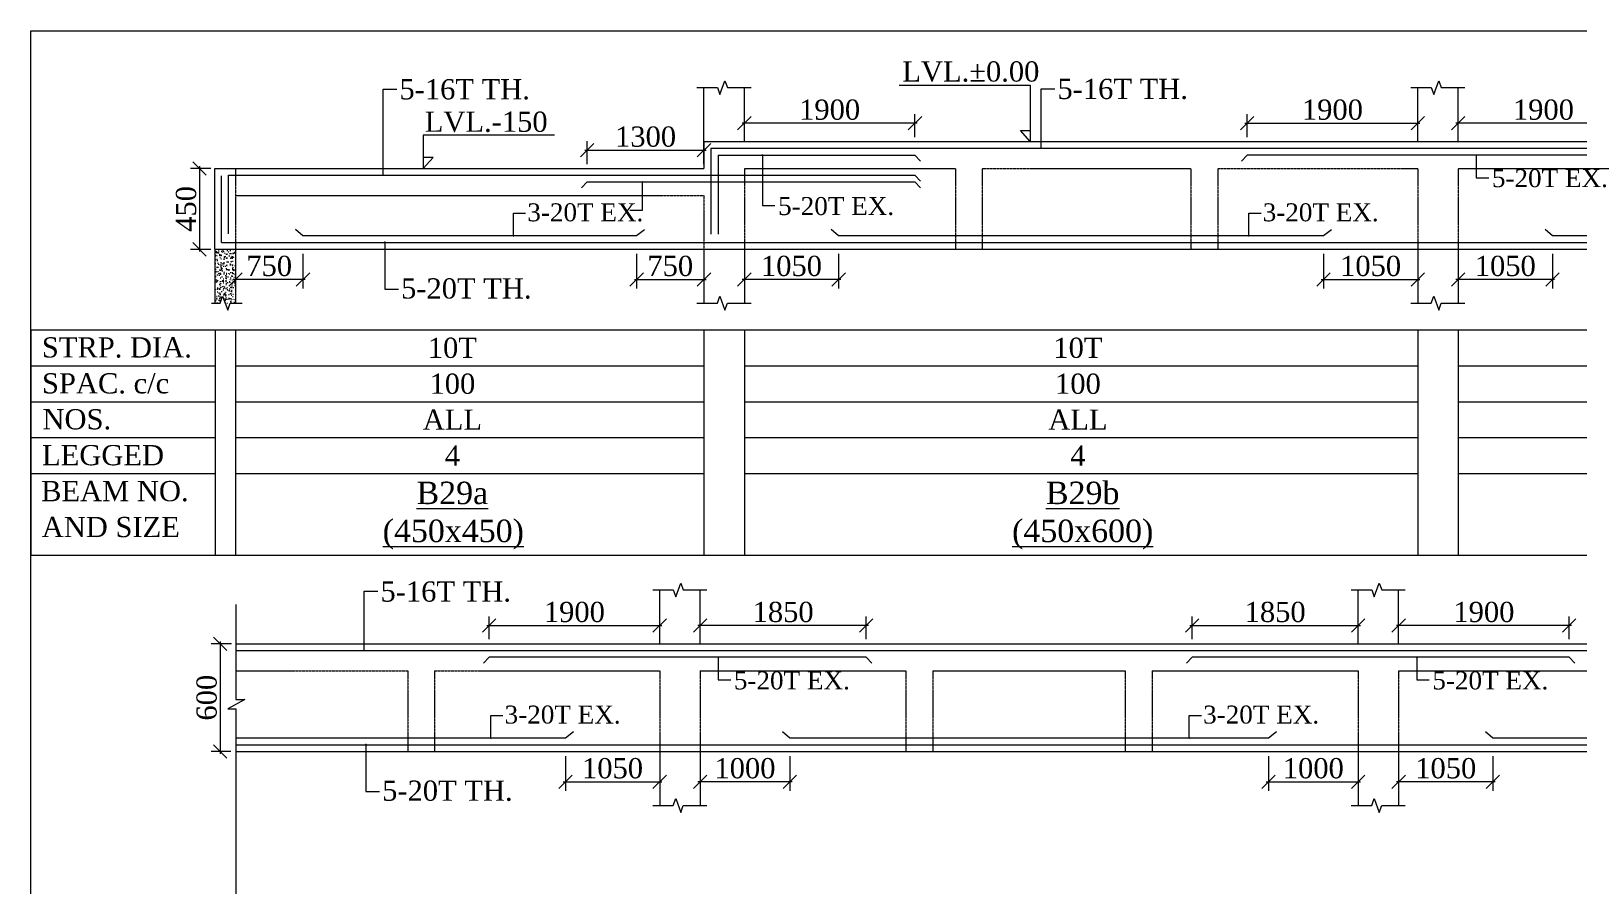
# Model space of a CAD drawing. Header units: millimetres. Extents: x 9781889 to 10654170, y -7832723 to -7608561.
# Drawn here: x 10029451 to 10046683, y -7769728 to -7760218 of the extents above; entities that cross this region are included whole.
import ezdxf
from ezdxf.enums import TextEntityAlignment as Align

# ---------------------------------------------------------------- set-up
doc = ezdxf.new("R2010")
doc.units = ezdxf.units.MM
doc.header["$LTSCALE"] = 10
doc.header["$PDMODE"] = 3
doc.linetypes.add('HIDDEN', pattern=[0.375, 0.25, -0.125])
for name, color, linetype, lineweight in [('LVL', 3, 'Continuous', 0), ('S-CUT OUT LINE', 9, 'Continuous', 0), ('S-DIM L.S.', 7, 'Continuous', 0), ('S-HATCH', 8, 'Continuous', 0), ('S-L.S.SECTION', 5, 'Continuous', 0), ('S-L.S.SLAB LINE', 252, 'HIDDEN', 0), ('S-L.S.STEEL', 1, 'Continuous', 9), ('S-SECTION MARK', 7, 'Continuous', 0), ('S-SHEET', 251, 'Continuous', 0), ('S-TEXT', 7, 'Continuous', 0), ('S-TEXT L.S. BEAM NO.', 30, 'Continuous', 0), ('S-TEXT. L.S.', 7, 'Continuous', 0)]:
    doc.layers.add(name, color=color, linetype=linetype, lineweight=lineweight)
doc.styles.add('135', font='arial.ttf', dxfattribs={"width": 0.8, "height": 135})
doc.styles.get("Standard").update_dxf_attribs({"font": 'arial.ttf'})
doc.styles.add('TEXT', font='times.ttf')
doc.dimstyles.new('75', dxfattribs={"dimtxt": 135, "dimasz": 90, "dimexe": 0.1, "dimexo": 0.03, "dimgap": 0.09, "dimtad": 1, "dimdec": 0, "dimzin": 0, "dimdsep": 46, "dimtxsty": '135', "dimblk": 'ARCHTICK', "dimcen": 0.09, "dimclrd": 256, "dimclre": 256, "dimclrt": 256, "dimadec": 0, "dimazin": 0, "dimtfac": 1, "dimtdec": 0, "dimtofl": 0, "dimtmove": 1, "dimatfit": 3, "dimldrblk": 'DOTSMALL', "dimfxl": 1, "dimtolj": 1, "dimtzin": 0, "dimlwd": -1, "dimlwe": -1, "dimarcsym": 0})
doc.dimstyles.new('SETU_1', dxfattribs={"dimtxt": 200, "dimasz": 150, "dimexe": 100, "dimexo": 50, "dimgap": 35, "dimtad": 1, "dimdec": 0, "dimzin": 0, "dimdsep": 46, "dimtxsty": 'Standard', "dimblk": 'OBLIQUE', "dimcen": 150, "dimdle": 25, "dimclrd": 256, "dimclre": 7, "dimclrt": 256, "dimadec": 0, "dimazin": 0, "dimtfac": 1, "dimtdec": 0, "dimtofl": 0, "dimtmove": 1, "dimatfit": 3, "dimfxl": 1, "dimtolj": 1, "dimtzin": 0, "dimlwd": -1, "dimlwe": 5, "dimarcsym": 1})

# ---------------------------------------------------------------- blocks, each defined once
blk = doc.blocks.new('_Oblique')
at = {"color": 0, "linetype": 'ByBlock', "lineweight": -2}
blk.add_line((-0.5, -0.5), (0.5, 0.5), dxfattribs=at)
blk = doc.blocks.new('*D267')
at = {"layer": 'Defpoints', "color": 0, "transparency": 16777216}
for p in [(10031734, -7767042), (10031558, -7768242), (10031729, -7768242, 0)]:
    blk.add_point(p, dxfattribs=at)
at = {"layer": 'S-DIM L.S.', "color": 7, "lineweight": 5, "transparency": 16777216}
for p, q in [((10031684, -7767042), (10031458, -7767042)), ((10031679, -7768242), (10031458, -7768242))]:
    blk.add_line(p, q, dxfattribs=at)
at = {"layer": 'S-DIM L.S.', "transparency": 16777216}
blk.add_line((10031558, -7767017), (10031558, -7768267), dxfattribs=at)
at = {"layer": 'S-DIM L.S.', "transparency": 16777216, "xscale": 150, "yscale": 150, "zscale": 150}
for p, rotation in [((10031558, -7767042), 90), ((10031558, -7768242), 270)]:
    blk.add_blockref('_Oblique', p, dxfattribs=dict(at, rotation=rotation))
at = {"layer": 'S-DIM L.S.', "transparency": 16777216, "insert": (10031409, -7767642), "char_height": 225, "attachment_point": 5, "rotation": 90, "style": 'TEXT'}
blk.add_mtext('\\A1;600', dxfattribs=at)
blk = doc.blocks.new('*D268')
at = {"layer": 'Defpoints', "color": 0, "transparency": 16777216}
for p in [(10036454, -7766838), (10034554, -7767042, 0), (10036454, -7767042, 0)]:
    blk.add_point(p, dxfattribs=at)
at = {"layer": 'S-DIM L.S.', "color": 7, "lineweight": 5, "transparency": 16777216}
for p, q in [((10034554, -7766992), (10034554, -7766738)), ((10036454, -7766992), (10036454, -7766738))]:
    blk.add_line(p, q, dxfattribs=at)
at = {"layer": 'S-DIM L.S.', "transparency": 16777216}
blk.add_line((10034529, -7766838), (10036479, -7766838), dxfattribs=at)
at = {"layer": 'S-DIM L.S.', "transparency": 16777216, "xscale": 150, "yscale": 150, "zscale": 150, "rotation": 180}
blk.add_blockref('_Oblique', (10034554, -7766838), dxfattribs=at)
at = {"layer": 'S-DIM L.S.', "transparency": 16777216, "xscale": 150, "yscale": 150, "zscale": 150}
blk.add_blockref('_Oblique', (10036454, -7766838), dxfattribs=at)
at = {"layer": 'S-DIM L.S.', "transparency": 16777216, "insert": (10035504, -7766689), "char_height": 225, "attachment_point": 5, "style": 'TEXT'}
blk.add_mtext('\\A1;1900', dxfattribs=at)
blk = doc.blocks.new('*D269')
at = {"layer": 'Defpoints', "color": 0, "transparency": 16777216}
for p in [(10036904, -7766838), (10036904, -7767042, 0), (10038754, -7767042, 0)]:
    blk.add_point(p, dxfattribs=at)
at = {"layer": 'S-DIM L.S.', "color": 7, "lineweight": 5, "transparency": 16777216}
for p, q in [((10036904, -7766992), (10036904, -7766738)), ((10038754, -7766992), (10038754, -7766738))]:
    blk.add_line(p, q, dxfattribs=at)
at = {"layer": 'S-DIM L.S.', "transparency": 16777216}
blk.add_line((10038779, -7766838), (10036879, -7766838), dxfattribs=at)
at = {"layer": 'S-DIM L.S.', "transparency": 16777216, "xscale": 150, "yscale": 150, "zscale": 150, "rotation": 180}
blk.add_blockref('_Oblique', (10036904, -7766838), dxfattribs=at)
at = {"layer": 'S-DIM L.S.', "transparency": 16777216, "xscale": 150, "yscale": 150, "zscale": 150}
blk.add_blockref('_Oblique', (10038754, -7766838), dxfattribs=at)
at = {"layer": 'S-DIM L.S.', "transparency": 16777216, "insert": (10037829, -7766689), "char_height": 225, "attachment_point": 5, "style": 'TEXT'}
blk.add_mtext('\\A1;1850', dxfattribs=at)
blk = doc.blocks.new('*D270')
at = {"layer": 'Defpoints', "color": 0, "transparency": 16777216}
for p in [(10044234, -7766838), (10042384, -7767042, 0), (10044234, -7767042, 0)]:
    blk.add_point(p, dxfattribs=at)
at = {"layer": 'S-DIM L.S.', "color": 7, "lineweight": 5, "transparency": 16777216}
for p, q in [((10042384, -7766992), (10042384, -7766738)), ((10044234, -7766992), (10044234, -7766738))]:
    blk.add_line(p, q, dxfattribs=at)
at = {"layer": 'S-DIM L.S.', "transparency": 16777216}
blk.add_line((10042359, -7766838), (10044259, -7766838), dxfattribs=at)
at = {"layer": 'S-DIM L.S.', "transparency": 16777216, "xscale": 150, "yscale": 150, "zscale": 150, "rotation": 180}
blk.add_blockref('_Oblique', (10042384, -7766838), dxfattribs=at)
at = {"layer": 'S-DIM L.S.', "transparency": 16777216, "xscale": 150, "yscale": 150, "zscale": 150}
blk.add_blockref('_Oblique', (10044234, -7766838), dxfattribs=at)
at = {"layer": 'S-DIM L.S.', "transparency": 16777216, "insert": (10043309, -7766689), "char_height": 225, "attachment_point": 5, "style": 'TEXT'}
blk.add_mtext('\\A1;1850', dxfattribs=at)
blk = doc.blocks.new('*D271')
at = {"layer": 'Defpoints', "color": 0, "transparency": 16777216}
for p in [(10044684, -7766838), (10044684, -7767042, 0), (10046584, -7767042, 0)]:
    blk.add_point(p, dxfattribs=at)
at = {"layer": 'S-DIM L.S.', "color": 7, "lineweight": 5, "transparency": 16777216}
for p, q in [((10044684, -7766992), (10044684, -7766738)), ((10046584, -7766992), (10046584, -7766738))]:
    blk.add_line(p, q, dxfattribs=at)
at = {"layer": 'S-DIM L.S.', "transparency": 16777216}
blk.add_line((10046609, -7766838), (10044659, -7766838), dxfattribs=at)
at = {"layer": 'S-DIM L.S.', "transparency": 16777216, "xscale": 150, "yscale": 150, "zscale": 150, "rotation": 180}
blk.add_blockref('_Oblique', (10044684, -7766838), dxfattribs=at)
at = {"layer": 'S-DIM L.S.', "transparency": 16777216, "xscale": 150, "yscale": 150, "zscale": 150}
blk.add_blockref('_Oblique', (10046584, -7766838), dxfattribs=at)
at = {"layer": 'S-DIM L.S.', "transparency": 16777216, "insert": (10045634, -7766689), "char_height": 225, "attachment_point": 5, "style": 'TEXT'}
blk.add_mtext('\\A1;1900', dxfattribs=at)
blk = doc.blocks.new('*D281')
at = {"layer": 'Defpoints', "color": 0, "transparency": 16777216}
for p in [(10035404, -7768242, 0), (10036454, -7768242, 0), (10036454, -7768578)]:
    blk.add_point(p, dxfattribs=at)
at = {"layer": 'S-DIM L.S.', "color": 7, "lineweight": 5, "transparency": 16777216}
for p, q in [((10035404, -7768292), (10035404, -7768678)), ((10036454, -7768292), (10036454, -7768678))]:
    blk.add_line(p, q, dxfattribs=at)
at = {"layer": 'S-DIM L.S.', "transparency": 16777216}
blk.add_line((10035379, -7768578), (10036479, -7768578), dxfattribs=at)
at = {"layer": 'S-DIM L.S.', "transparency": 16777216, "xscale": 150, "yscale": 150, "zscale": 150, "rotation": 180}
blk.add_blockref('_Oblique', (10035404, -7768578), dxfattribs=at)
at = {"layer": 'S-DIM L.S.', "transparency": 16777216, "xscale": 150, "yscale": 150, "zscale": 150}
blk.add_blockref('_Oblique', (10036454, -7768578), dxfattribs=at)
at = {"layer": 'S-DIM L.S.', "transparency": 16777216, "insert": (10035929, -7768429), "char_height": 225, "attachment_point": 5, "style": 'TEXT'}
blk.add_mtext('\\A1;1050', dxfattribs=at)
blk = doc.blocks.new('_ArchTick')
at = {"color": 0, "linetype": 'ByBlock', "const_width": 0.15}
blk.add_lwpolyline([(-0.5, -0.5), (0.5, 0.5)], dxfattribs=at)
blk = doc.blocks.new('*D282')
at = {"layer": 'Defpoints', "color": 0, "transparency": 16777216}
for p in [(10043234, -7768242, 0), (10044234, -7768242, 0), (10044234, -7768578)]:
    blk.add_point(p, dxfattribs=at)
at = {"layer": 'S-DIM L.S.', "color": 7, "lineweight": 5, "transparency": 16777216}
for p, q in [((10043234, -7768292), (10043234, -7768678)), ((10044234, -7768292), (10044234, -7768678))]:
    blk.add_line(p, q, dxfattribs=at)
at = {"layer": 'S-DIM L.S.', "transparency": 16777216}
blk.add_line((10043209, -7768578), (10044259, -7768578), dxfattribs=at)
at = {"layer": 'S-DIM L.S.', "transparency": 16777216, "xscale": 150, "yscale": 150, "zscale": 150, "rotation": 180}
blk.add_blockref('_Oblique', (10043234, -7768578), dxfattribs=at)
at = {"layer": 'S-DIM L.S.', "transparency": 16777216, "xscale": 150, "yscale": 150, "zscale": 150}
blk.add_blockref('_Oblique', (10044234, -7768578), dxfattribs=at)
at = {"layer": 'S-DIM L.S.', "transparency": 16777216, "insert": (10043734, -7768429), "char_height": 225, "attachment_point": 5, "style": 'TEXT'}
blk.add_mtext('\\A1;1000', dxfattribs=at)
blk = doc.blocks.new('*D283')
at = {"layer": 'Defpoints', "color": 0, "transparency": 16777216}
for p in [(10036904, -7768242, 0), (10037904, -7768242, 0), (10036904, -7768578)]:
    blk.add_point(p, dxfattribs=at)
at = {"layer": 'S-DIM L.S.', "color": 7, "lineweight": 5, "transparency": 16777216}
for p, q in [((10036904, -7768292), (10036904, -7768678)), ((10037904, -7768292), (10037904, -7768678))]:
    blk.add_line(p, q, dxfattribs=at)
at = {"layer": 'S-DIM L.S.', "transparency": 16777216}
blk.add_line((10037929, -7768578), (10036879, -7768578), dxfattribs=at)
at = {"layer": 'S-DIM L.S.', "transparency": 16777216, "xscale": 150, "yscale": 150, "zscale": 150, "rotation": 180}
blk.add_blockref('_Oblique', (10036904, -7768578), dxfattribs=at)
at = {"layer": 'S-DIM L.S.', "transparency": 16777216, "xscale": 150, "yscale": 150, "zscale": 150}
blk.add_blockref('_Oblique', (10037904, -7768578), dxfattribs=at)
at = {"layer": 'S-DIM L.S.', "transparency": 16777216, "insert": (10037404, -7768429), "char_height": 225, "attachment_point": 5, "style": 'TEXT'}
blk.add_mtext('\\A1;1000', dxfattribs=at)
blk = doc.blocks.new('*D285')
at = {"layer": 'Defpoints', "color": 0, "transparency": 16777216}
for p in [(10044684, -7768242, 0), (10045734, -7768242, 0), (10044684, -7768578)]:
    blk.add_point(p, dxfattribs=at)
at = {"layer": 'S-DIM L.S.', "color": 7, "lineweight": 5, "transparency": 16777216}
for p, q in [((10044684, -7768292), (10044684, -7768678)), ((10045734, -7768292), (10045734, -7768678))]:
    blk.add_line(p, q, dxfattribs=at)
at = {"layer": 'S-DIM L.S.', "transparency": 16777216}
blk.add_line((10045759, -7768578), (10044659, -7768578), dxfattribs=at)
at = {"layer": 'S-DIM L.S.', "transparency": 16777216, "xscale": 150, "yscale": 150, "zscale": 150, "rotation": 180}
blk.add_blockref('_Oblique', (10044684, -7768578), dxfattribs=at)
at = {"layer": 'S-DIM L.S.', "transparency": 16777216, "xscale": 150, "yscale": 150, "zscale": 150}
blk.add_blockref('_Oblique', (10045734, -7768578), dxfattribs=at)
at = {"layer": 'S-DIM L.S.', "transparency": 16777216, "insert": (10045209, -7768429), "char_height": 225, "attachment_point": 5, "style": 'TEXT'}
blk.add_mtext('\\A1;1050', dxfattribs=at)
blk = doc.blocks.new('*D294')
at = {"layer": 'Defpoints', "color": 0, "transparency": 16777216}
for p in [(10031505, -7761750), (10031329, -7762650), (10031505, -7762650)]:
    blk.add_point(p, dxfattribs=at)
at = {"layer": 'S-DIM L.S.', "color": 7, "lineweight": 5, "transparency": 16777216}
for p, q in [((10031455, -7761750), (10031229, -7761750)), ((10031455, -7762650), (10031229, -7762650))]:
    blk.add_line(p, q, dxfattribs=at)
at = {"layer": 'S-DIM L.S.', "transparency": 16777216}
blk.add_line((10031329, -7761725), (10031329, -7762675), dxfattribs=at)
at = {"layer": 'S-DIM L.S.', "transparency": 16777216, "xscale": 150, "yscale": 150, "zscale": 150}
for p, rotation in [((10031329, -7761750), 90), ((10031329, -7762650), 270)]:
    blk.add_blockref('_Oblique', p, dxfattribs=dict(at, rotation=rotation))
at = {"layer": 'S-DIM L.S.', "transparency": 16777216, "insert": (10031180, -7762200), "char_height": 225, "attachment_point": 5, "rotation": 90, "style": 'TEXT'}
blk.add_mtext('\\A1;450', dxfattribs=at)
blk = doc.blocks.new('*D295')
at = {"layer": 'Defpoints', "color": 0, "transparency": 16777216}
for p in [(10036197, -7762650, 0), (10036947, -7762650, 0), (10036947, -7762986)]:
    blk.add_point(p, dxfattribs=at)
at = {"layer": 'S-DIM L.S.', "color": 7, "lineweight": 5, "transparency": 16777216}
for p, q in [((10036197, -7762700), (10036197, -7763086)), ((10036947, -7762700), (10036947, -7763086))]:
    blk.add_line(p, q, dxfattribs=at)
at = {"layer": 'S-DIM L.S.', "transparency": 16777216}
blk.add_line((10036172, -7762986), (10036972, -7762986), dxfattribs=at)
at = {"layer": 'S-DIM L.S.', "transparency": 16777216, "xscale": 150, "yscale": 150, "zscale": 150, "rotation": 180}
blk.add_blockref('_Oblique', (10036197, -7762986), dxfattribs=at)
at = {"layer": 'S-DIM L.S.', "transparency": 16777216, "xscale": 150, "yscale": 150, "zscale": 150}
blk.add_blockref('_Oblique', (10036947, -7762986), dxfattribs=at)
at = {"layer": 'S-DIM L.S.', "transparency": 16777216, "insert": (10036572, -7762836), "char_height": 225, "attachment_point": 5, "style": 'TEXT'}
blk.add_mtext('\\A1;750', dxfattribs=at)
blk = doc.blocks.new('*D296')
at = {"layer": 'Defpoints', "color": 0, "transparency": 16777216}
for p in [(10031730, -7762650, 0), (10032481, -7762650, 0), (10031730, -7762986)]:
    blk.add_point(p, dxfattribs=at)
at = {"layer": 'S-DIM L.S.', "color": 7, "lineweight": 5, "transparency": 16777216}
for p, q in [((10031730, -7762700), (10031730, -7763086)), ((10032481, -7762700), (10032481, -7763086))]:
    blk.add_line(p, q, dxfattribs=at)
at = {"layer": 'S-DIM L.S.', "transparency": 16777216}
blk.add_line((10032506, -7762986), (10031705, -7762986), dxfattribs=at)
at = {"layer": 'S-DIM L.S.', "transparency": 16777216, "xscale": 150, "yscale": 150, "zscale": 150, "rotation": 180}
blk.add_blockref('_Oblique', (10031730, -7762986), dxfattribs=at)
at = {"layer": 'S-DIM L.S.', "transparency": 16777216, "xscale": 150, "yscale": 150, "zscale": 150}
blk.add_blockref('_Oblique', (10032481, -7762986), dxfattribs=at)
at = {"layer": 'S-DIM L.S.', "transparency": 16777216, "insert": (10032105, -7762836), "char_height": 225, "attachment_point": 5, "style": 'TEXT'}
blk.add_mtext('\\A1;750', dxfattribs=at)
blk = doc.blocks.new('*D316')
at = {"layer": 'Defpoints', "color": 0, "transparency": 16777216}
for p in [(10037397, -7761246), (10037397, -7761450, 0), (10039297, -7761450, 0)]:
    blk.add_point(p, dxfattribs=at)
at = {"layer": 'S-DIM L.S.', "transparency": 16777216}
blk.add_line((10039322, -7761246), (10037372, -7761246), dxfattribs=at)
at = {"layer": 'S-DIM L.S.', "color": 7, "lineweight": 5, "transparency": 16777216}
for p, q in [((10037397, -7761400), (10037397, -7761146)), ((10039297, -7761400), (10039297, -7761146))]:
    blk.add_line(p, q, dxfattribs=at)
at = {"layer": 'S-DIM L.S.', "transparency": 16777216, "xscale": 150, "yscale": 150, "zscale": 150, "rotation": 180}
blk.add_blockref('_Oblique', (10037397, -7761246), dxfattribs=at)
at = {"layer": 'S-DIM L.S.', "transparency": 16777216, "xscale": 150, "yscale": 150, "zscale": 150}
blk.add_blockref('_Oblique', (10039297, -7761246), dxfattribs=at)
at = {"layer": 'S-DIM L.S.', "transparency": 16777216, "insert": (10038347, -7761096), "char_height": 225, "attachment_point": 5, "style": 'TEXT'}
blk.add_mtext('\\A1;1900', dxfattribs=at)
blk = doc.blocks.new('*D317')
at = {"layer": 'Defpoints', "color": 0, "transparency": 16777216}
for p in [(10036947, -7761546), (10035647, -7761750, 0), (10036947, -7761750, 0)]:
    blk.add_point(p, dxfattribs=at)
at = {"layer": 'S-DIM L.S.', "color": 7, "lineweight": 5, "transparency": 16777216}
for p, q in [((10035647, -7761700), (10035647, -7761446)), ((10036947, -7761700), (10036947, -7761446))]:
    blk.add_line(p, q, dxfattribs=at)
at = {"layer": 'S-DIM L.S.', "transparency": 16777216}
blk.add_line((10035622, -7761546), (10036972, -7761546), dxfattribs=at)
at = {"layer": 'S-DIM L.S.', "transparency": 16777216, "xscale": 150, "yscale": 150, "zscale": 150, "rotation": 180}
blk.add_blockref('_Oblique', (10035647, -7761546), dxfattribs=at)
at = {"layer": 'S-DIM L.S.', "transparency": 16777216, "xscale": 150, "yscale": 150, "zscale": 150}
blk.add_blockref('_Oblique', (10036947, -7761546), dxfattribs=at)
at = {"layer": 'S-DIM L.S.', "transparency": 16777216, "insert": (10036297, -7761396), "char_height": 225, "attachment_point": 5, "style": 'TEXT'}
blk.add_mtext('\\A1;1300', dxfattribs=at)
blk = doc.blocks.new('*D318')
at = {"layer": 'Defpoints', "color": 0, "transparency": 16777216}
for p in [(10043847, -7762650, 0), (10044897, -7762650, 0), (10044897, -7762986)]:
    blk.add_point(p, dxfattribs=at)
at = {"layer": 'S-DIM L.S.', "color": 7, "lineweight": 5, "transparency": 16777216}
for p, q in [((10043847, -7762700), (10043847, -7763086)), ((10044897, -7762700), (10044897, -7763086))]:
    blk.add_line(p, q, dxfattribs=at)
at = {"layer": 'S-DIM L.S.', "transparency": 16777216}
blk.add_line((10043822, -7762986), (10044922, -7762986), dxfattribs=at)
at = {"layer": 'S-DIM L.S.', "transparency": 16777216, "xscale": 150, "yscale": 150, "zscale": 150, "rotation": 180}
blk.add_blockref('_Oblique', (10043847, -7762986), dxfattribs=at)
at = {"layer": 'S-DIM L.S.', "transparency": 16777216, "xscale": 150, "yscale": 150, "zscale": 150}
blk.add_blockref('_Oblique', (10044897, -7762986), dxfattribs=at)
at = {"layer": 'S-DIM L.S.', "transparency": 16777216, "insert": (10044372, -7762836), "char_height": 225, "attachment_point": 5, "style": 'TEXT'}
blk.add_mtext('\\A1;1050', dxfattribs=at)
blk = doc.blocks.new('*D319')
at = {"layer": 'Defpoints', "color": 0, "transparency": 16777216}
for p in [(10037397, -7762650, 0), (10038447, -7762650, 0), (10037397, -7762986)]:
    blk.add_point(p, dxfattribs=at)
at = {"layer": 'S-DIM L.S.', "color": 7, "lineweight": 5, "transparency": 16777216}
for p, q in [((10037397, -7762700), (10037397, -7763086)), ((10038447, -7762700), (10038447, -7763086))]:
    blk.add_line(p, q, dxfattribs=at)
at = {"layer": 'S-DIM L.S.', "transparency": 16777216}
blk.add_line((10038472, -7762986), (10037372, -7762986), dxfattribs=at)
at = {"layer": 'S-DIM L.S.', "transparency": 16777216, "xscale": 150, "yscale": 150, "zscale": 150, "rotation": 180}
blk.add_blockref('_Oblique', (10037397, -7762986), dxfattribs=at)
at = {"layer": 'S-DIM L.S.', "transparency": 16777216, "xscale": 150, "yscale": 150, "zscale": 150}
blk.add_blockref('_Oblique', (10038447, -7762986), dxfattribs=at)
at = {"layer": 'S-DIM L.S.', "transparency": 16777216, "insert": (10037922, -7762836), "char_height": 225, "attachment_point": 5, "style": 'TEXT'}
blk.add_mtext('\\A1;1050', dxfattribs=at)
blk = doc.blocks.new('*D297')
at = {"layer": 'Defpoints', "color": 0, "transparency": 16777216}
for p in [(10044897, -7761246), (10042997, -7761450, 0), (10044897, -7761450, 0)]:
    blk.add_point(p, dxfattribs=at)
at = {"layer": 'S-DIM L.S.', "transparency": 16777216}
blk.add_line((10042972, -7761246), (10044922, -7761246), dxfattribs=at)
at = {"layer": 'S-DIM L.S.', "color": 7, "lineweight": 5, "transparency": 16777216}
for p, q in [((10042997, -7761400), (10042997, -7761146)), ((10044897, -7761400), (10044897, -7761146))]:
    blk.add_line(p, q, dxfattribs=at)
at = {"layer": 'S-DIM L.S.', "transparency": 16777216, "xscale": 150, "yscale": 150, "zscale": 150, "rotation": 180}
blk.add_blockref('_Oblique', (10042997, -7761246), dxfattribs=at)
at = {"layer": 'S-DIM L.S.', "transparency": 16777216, "xscale": 150, "yscale": 150, "zscale": 150}
blk.add_blockref('_Oblique', (10044897, -7761246), dxfattribs=at)
at = {"layer": 'S-DIM L.S.', "transparency": 16777216, "insert": (10043947, -7761096), "char_height": 225, "attachment_point": 5, "style": 'TEXT'}
blk.add_mtext('\\A1;1900', dxfattribs=at)
blk = doc.blocks.new('*D298')
at = {"layer": 'Defpoints', "color": 0, "transparency": 16777216}
for p in [(10045347, -7761246), (10045347, -7761450, 0), (10047247, -7761450, 0)]:
    blk.add_point(p, dxfattribs=at)
at = {"layer": 'S-DIM L.S.', "transparency": 16777216}
blk.add_line((10047272, -7761246), (10045322, -7761246), dxfattribs=at)
at = {"layer": 'S-DIM L.S.', "color": 7, "lineweight": 5, "transparency": 16777216}
for p, q in [((10045347, -7761400), (10045347, -7761146)), ((10047247, -7761400), (10047247, -7761146))]:
    blk.add_line(p, q, dxfattribs=at)
at = {"layer": 'S-DIM L.S.', "transparency": 16777216, "xscale": 150, "yscale": 150, "zscale": 150, "rotation": 180}
blk.add_blockref('_Oblique', (10045347, -7761246), dxfattribs=at)
at = {"layer": 'S-DIM L.S.', "transparency": 16777216, "xscale": 150, "yscale": 150, "zscale": 150}
blk.add_blockref('_Oblique', (10047247, -7761246), dxfattribs=at)
at = {"layer": 'S-DIM L.S.', "transparency": 16777216, "insert": (10046297, -7761096), "char_height": 225, "attachment_point": 5, "style": 'TEXT'}
blk.add_mtext('\\A1;1900', dxfattribs=at)
blk = doc.blocks.new('*D308')
at = {"layer": 'Defpoints', "color": 0, "transparency": 16777216}
for p in [(10045347, -7762650, 0), (10046397, -7762650, 0), (10045347, -7762986)]:
    blk.add_point(p, dxfattribs=at)
at = {"layer": 'S-DIM L.S.', "color": 7, "lineweight": 5, "transparency": 16777216}
for p, q in [((10045347, -7762700), (10045347, -7763086)), ((10046397, -7762700), (10046397, -7763086))]:
    blk.add_line(p, q, dxfattribs=at)
at = {"layer": 'S-DIM L.S.', "transparency": 16777216}
blk.add_line((10046422, -7762986), (10045322, -7762986), dxfattribs=at)
at = {"layer": 'S-DIM L.S.', "transparency": 16777216, "xscale": 150, "yscale": 150, "zscale": 150, "rotation": 180}
blk.add_blockref('_Oblique', (10045347, -7762986), dxfattribs=at)
at = {"layer": 'S-DIM L.S.', "transparency": 16777216, "xscale": 150, "yscale": 150, "zscale": 150}
blk.add_blockref('_Oblique', (10046397, -7762986), dxfattribs=at)
at = {"layer": 'S-DIM L.S.', "transparency": 16777216, "insert": (10045872, -7762836), "char_height": 225, "attachment_point": 5, "style": 'TEXT'}
blk.add_mtext('\\A1;1050', dxfattribs=at)

msp = doc.modelspace()

# ---------------------------------------------------------------- hatches: boundary and pattern name
at = {"layer": 'S-HATCH'}
h = msp.add_hatch(dxfattribs=at)
h.set_pattern_fill('AR-CONC', color=256, scale=0.5)
h.set_pattern_definition([(50, (237772.15, -34032.405), (91.0923345, -7.96954277), [9.525, -104.775]), (355, (237772.15, -34032.4), (-17.6217107, 95.5284226), [7.62, -83.8202921]), (100.4514447, (237779.74, -34033.07), (73.47062355, 87.55887596), [8.0950044, -89.0451223]), (46.1842, (237772.15, -34007), (135.5395204, -21.021164), [14.2875, -157.1625]), (96.6355576, (237783.44, -34008.76), (118.702067, 123.7130623), [12.1425116, -133.5678041]), (351.1841512, (237772.15, -34007), (118.702067, 123.7130623), [11.4299835, -125.729866]), (21, (237784.85, -34013.355), (75.80719563, -51.1325991), [9.525, -104.775]), (326, (237784.85, -34013.35), (30.9010142, 92.09398306), [7.62, -83.82]), (71.451445, (237791.17, -34017.62), (106.70820964, 40.96138444), [8.0950044, -89.0449688]), (37.5, (237772.15, -34032.405), (1.544301625, 42.27751944), [0, -82.804, 0, -85.09, 0, -84.1375]), (7.5, (237772.15, -34032.405), (33.40983126, 50.09028741), [0, -48.514, 0, -80.899, 0, -32.0675]), (327.5, (237743.828, -34032.405), (67.79529758, -2.864372), [0, -31.75, 0, -99.06, 0, -131.445]), (317.5, (237731.13, -34032.405), (74.0645907, 12.71324552), [0, -41.275, 0, -65.786, 0, -93.345])])
h.paths.add_polyline_path([(10031730.4, -7763249.5), (10031614.6, -7763249.5), (10031586.7, -7763172.7), (10031558.7, -7763249.5), (10031500.4, -7763249.5), (10031500.4, -7762649.5), (10031730.4, -7762649.5)])

# ---------------------------------------------------------------- linework, layer by layer
at = {"layer": 'LVL', "linetype": 'Continuous', "elevation": 0}
for points in [[(10039120.2, -7760820.1), (10040581.4, -7760820.1), (10040581.4, -7761449.5), (10040473.3, -7761327.5), (10040581.4, -7761327.5)], [(10035282.9, -7761379.8), (10033821.7, -7761379.8), (10033821.7, -7761749.5), (10033929.8, -7761627.5), (10033821.7, -7761627.5)]]:
    msp.add_lwpolyline(points, dxfattribs=at)
at = {"layer": 'S-CUT OUT LINE', "color": 5, "elevation": 0}
for points in [[(10036868.9, -7760849.5), (10037097.5, -7760849.5), (10037125.5, -7760926.4), (10037181.4, -7760772.7), (10037209.4, -7760849.5), (10037472.2, -7760849.5)], [(10044818.9, -7760849.5), (10045047.5, -7760849.5), (10045075.5, -7760926.4), (10045131.4, -7760772.7), (10045159.4, -7760849.5), (10045422.2, -7760849.5)], [(10036868.9, -7763249.5), (10037097.5, -7763249.5), (10037125.5, -7763172.7), (10037181.4, -7763326.4), (10037209.4, -7763249.5), (10037472.2, -7763249.5)], [(10044818.9, -7763249.5), (10045047.5, -7763249.5), (10045075.5, -7763172.7), (10045131.4, -7763326.4), (10045159.4, -7763249.5), (10045422.2, -7763249.5)], [(10036376, -7766442.1), (10036604.6, -7766442.1), (10036632.6, -7766519), (10036688.5, -7766365.3), (10036716.5, -7766442.1), (10036979.3, -7766442.1)], [(10044155.5, -7766442.1), (10044384.1, -7766442.1), (10044412.1, -7766519), (10044468, -7766365.3), (10044496, -7766442.1), (10044758.8, -7766442.1)], [(10036376, -7768842.1), (10036604.6, -7768842.1), (10036632.6, -7768765.3), (10036688.5, -7768919), (10036716.5, -7768842.1), (10036979.3, -7768842.1)], [(10044155.5, -7768842.1), (10044384.1, -7768842.1), (10044412.1, -7768765.3), (10044468, -7768919), (10044496, -7768842.1), (10044758.8, -7768842.1)]]:
    msp.add_lwpolyline(points, dxfattribs=at)
at = {"layer": 'S-CUT OUT LINE', "color": 1, "elevation": 0}
msp.add_lwpolyline([(10031461, -7763249.5), (10031558.7, -7763249.5), (10031586.7, -7763172.7), (10031642.6, -7763326.4), (10031670.6, -7763249.5), (10031805.4, -7763249.5)], dxfattribs=at)
at = {"layer": 'S-L.S.SECTION'}
for p, q in [((10036947.2, -7761449.5, 0), (10036947.2, -7760849.5, 0)), ((10037397.2, -7761449.5, 0), (10037397.2, -7760849.5, 0)), ((10044897.2, -7761449.5, 0), (10044897.2, -7760849.5, 0)), ((10045347.2, -7761449.5, 0), (10045347.2, -7760849.5, 0)), ((10036947.2, -7761449.5, 0), (10079251, -7761449.5, 0)), ((10036947.2, -7761449.5, 0), (10036947.2, -7761749.5, 0)), ((10031500.4, -7761749.5, 0), (10036947.2, -7761749.5, 0)), ((10031500.4, -7762649.5, 0), (10031500.4, -7761749.5, 0)), ((10031500.4, -7762649.5, 0), (10031500.4, -7761749.5, 0)), ((10031504.5, -7762649.5, 0), (10079251, -7762649.5, 0)), ((10036947.2, -7762649.5, 0), (10036947.2, -7763249.5, 0)), ((10037397.2, -7762649.5, 0), (10037397.2, -7763249.5, 0)), ((10044897.2, -7762649.5, 0), (10044897.2, -7763249.5, 0)), ((10045347.2, -7762649.5, 0), (10045347.2, -7763249.5, 0)), ((10036454.3, -7767042.1, 0), (10036454.3, -7766442.1, 0)), ((10036904.3, -7767042.1, 0), (10036904.3, -7766442.1, 0)), ((10044233.8, -7767042.1, 0), (10044233.8, -7766442.1, 0)), ((10044683.8, -7767042.1, 0), (10044683.8, -7766442.1, 0)), ((10031733.5, -7767042.1, 0), (10068533.8, -7767042.1, 0)), ((10031733.5, -7768242.1, 0), (10068083.7, -7768242.1, 0)), ((10036454.3, -7768242.1, 0), (10036454.3, -7768842.1, 0)), ((10036904.3, -7768242.1, 0), (10036904.3, -7768842.1, 0)), ((10044233.8, -7768242.1, 0), (10044233.8, -7768842.1, 0)), ((10044683.8, -7768242.1, 0), (10044683.8, -7768842.1, 0))]:
    msp.add_line(p, q, dxfattribs=at)
at = {"layer": 'S-L.S.SECTION', "color": 1}
for p, q in [((10031500.4, -7762649.5, 0), (10031500.4, -7763249.5, 0)), ((10031730.4, -7762649.5, 0), (10031730.4, -7763249.5, 0))]:
    msp.add_line(p, q, dxfattribs=at)
at = {"layer": 'S-L.S.SECTION', "elevation": 0}
msp.add_lwpolyline([(10031733.5, -7766604.1), (10031733.5, -7767663.6), (10031832.1, -7767663.6), (10031644, -7767766.1), (10031733.5, -7767766.1), (10031733.5, -7773182.8)], dxfattribs=at)
at = {"layer": 'S-L.S.SLAB LINE', "ltscale": 0.3}
for p, q in [((10031730.4, -7761749.5, 0), (10031730.4, -7762649.5, 0)), ((10031730.4, -7761749.5, 0), (10031730.4, -7762649.5, 0)), ((10031730.4, -7761749.5, 0), (10031730.4, -7762649.5, 0)), ((10037397.2, -7761749.5, 0), (10037397.2, -7762649.5, 0)), ((10037397.2, -7761749.5, 0), (10039747.2, -7761749.5, 0)), ((10039747.2, -7761749.5, 0), (10039747.2, -7762649.5, 0)), ((10040047.2, -7761749.5, 0), (10042370.3, -7761749.5, 0)), ((10040047.2, -7761749.5, 0), (10040047.2, -7762649.5, 0)), ((10042370.3, -7761749.5, 0), (10042370.3, -7762649.5, 0)), ((10042670.3, -7761749.5, 0), (10044897.2, -7761749.5, 0)), ((10042670.3, -7761749.5, 0), (10042670.3, -7762649.5, 0)), ((10044897.2, -7761749.5, 0), (10044897.2, -7762649.5, 0)), ((10045347.2, -7761749.5, 0), (10047697.2, -7761749.5, 0)), ((10045347.2, -7761749.5, 0), (10045347.2, -7762649.5, 0)), ((10031730.4, -7762049.5, 0), (10036947.2, -7762049.5, 0)), ((10036947.2, -7762049.5, 0), (10036947.2, -7762649.5, 0)), ((10031733.5, -7767342.1, 0), (10033647.6, -7767342.1, 0)), ((10033647.6, -7767342.1, 0), (10033647.6, -7768242.1, 0)), ((10033947.6, -7767342.1, 0), (10036454.2, -7767342.1, 0)), ((10033947.6, -7767342.1, 0), (10033947.6, -7768242.1, 0)), ((10036454.2, -7767342.1, 0), (10036454.2, -7768242.1, 0)), ((10036904.2, -7767342.1, 0), (10039196.6, -7767342.1, 0)), ((10036904.2, -7767342.1, 0), (10036904.2, -7768242.1, 0)), ((10039196.6, -7767342.1, 0), (10039196.6, -7768242.1, 0)), ((10039496.6, -7767342.1, 0), (10041639.8, -7767342.1, 0)), ((10039496.6, -7767342.1, 0), (10039496.6, -7768242.1, 0)), ((10041639.8, -7767342.1, 0), (10041639.8, -7768242.1, 0)), ((10041939.8, -7767342.1, 0), (10044233.7, -7767342.1, 0)), ((10041939.8, -7767342.1, 0), (10041939.8, -7768242.1, 0)), ((10044233.7, -7767342.1, 0), (10044233.7, -7768242.1, 0)), ((10044683.7, -7767342.1, 0), (10047033.7, -7767342.1, 0)), ((10044683.7, -7767342.1, 0), (10044683.7, -7768242.1, 0))]:
    msp.add_line(p, q, dxfattribs=at)
at = {"layer": 'S-L.S.STEEL'}
for p, q in [((10037025.4, -7761524.5, 0), (10079251, -7761524.5, 0)), ((10037025.4, -7761524.5, 0), (10037025.4, -7762482.5, 0)), ((10037106.3, -7761599.5, 0), (10037106.3, -7762482.5, 0)), ((10031575.4, -7762574.5, 0), (10031575.4, -7761832.7, 0)), ((10031650.4, -7762478, 0), (10031650.4, -7761824.5, 0)), ((10035647.1, -7761899.5, 0), (10035583.9, -7761966.4, 0)), ((10031575.4, -7762574.5, 0), (10079251, -7762574.5, 0)), ((10038754.3, -7767192.1, 0), (10038817.5, -7767259, 0)), ((10046583.8, -7767192.1, 0), (10046647, -7767259, 0)), ((10031733.5, -7768167.1, 0), (10068454, -7768167.1, 0))]:
    msp.add_line(p, q, dxfattribs=at)
at = {"layer": 'S-L.S.STEEL', "elevation": 0}
for points in [[(10036286.5, -7762431.3), (10036197, -7762499.5), (10032480.5, -7762499.5), (10032398.5, -7762428.8)], [(10043936.5, -7762431.3), (10043847, -7762499.5), (10038447.3, -7762499.5), (10038365.3, -7762428.8)], [(10051886.5, -7762431.3), (10051797, -7762499.5), (10046397.2, -7762499.5), (10046315.2, -7762428.8)], [(10035493.6, -7768023.9), (10035404.1, -7768092.1), (10031733.5, -7768092.1)], [(10043323.1, -7768023.9), (10043233.6, -7768092.1), (10037904.3, -7768092.1), (10037822.3, -7768021.4)], [(10051223.1, -7768023.9), (10051133.6, -7768092.1), (10045733.9, -7768092.1), (10045651.9, -7768021.4)]]:
    msp.add_lwpolyline(points, dxfattribs=at)
at = {"layer": 'S-L.S.STEEL'}
for points in [[(10037106.3, -7761599.5, 0), (10039297.2, -7761599.5, 0), (10039360.3, -7761666.4, 0)], [(10047247.2, -7761599.5, 0), (10042997.2, -7761599.5, 0), (10042934, -7761666.4, 0)], [(10031650.4, -7761824.5, 0), (10039297.2, -7761824.5, 0), (10039360.3, -7761891.4, 0)], [(10035647.1, -7761899.5, 0), (10039297.2, -7761899.5, 0), (10039360.3, -7761966.4, 0)], [(10031733.5, -7767117.1, 0), (10068385.6, -7767117.1, 0)], [(10038754.3, -7767192.1, 0), (10034554.2, -7767192.1, 0), (10034491, -7767259, 0)], [(10046583.8, -7767192.1, 0), (10042383.7, -7767192.1, 0), (10042320.5, -7767259, 0)]]:
    msp.add_polyline3d(points, dxfattribs=at)
at = {"layer": 'S-SHEET'}
for p, q in [((10029451.4, -7763546, 0), (10031504.5, -7763546, 0)), ((10029451.4, -7763546), (10029451.4, -7766055.3)), ((10031504.5, -7763546, 0), (10031504.5, -7766055.3, 0)), ((10031504.5, -7763546, 0), (10079251, -7763546, 0)), ((10031730.4, -7763546, 0), (10031730.4, -7766055.3, 0)), ((10036947.2, -7763546, 0), (10036947.2, -7766055.3, 0)), ((10037397.2, -7763546, 0), (10037397.2, -7766055.3, 0)), ((10044897.2, -7763546, 0), (10044897.2, -7766055.3, 0)), ((10045347.2, -7763546, 0), (10045347.2, -7766055.3, 0)), ((10029451.4, -7763946, 0), (10031504.5, -7763946, 0)), ((10031730.4, -7763946, 0), (10036947.2, -7763946, 0)), ((10037397.2, -7763946, 0), (10044897.2, -7763946, 0)), ((10045347.2, -7763946, 0), (10052847.2, -7763946, 0)), ((10029451.4, -7764346, 0), (10031504.5, -7764346, 0)), ((10031730.4, -7764346, 0), (10036947.2, -7764346, 0)), ((10037397.2, -7764346, 0), (10044897.2, -7764346, 0)), ((10045347.2, -7764346, 0), (10052847.2, -7764346, 0)), ((10029451.4, -7764746, 0), (10031504.5, -7764746, 0)), ((10031730.4, -7764746, 0), (10036947.2, -7764746, 0)), ((10037397.2, -7764746, 0), (10044897.2, -7764746, 0)), ((10045347.2, -7764746, 0), (10052847.2, -7764746, 0)), ((10029451.4, -7765146, 0), (10031504.5, -7765146, 0)), ((10031730.4, -7765146, 0), (10036947.2, -7765146, 0)), ((10037397.2, -7765146, 0), (10044897.2, -7765146, 0)), ((10045347.2, -7765146, 0), (10052847.2, -7765146, 0)), ((10029451.4, -7766055.3), (10080785.6, -7766055.3)), ((10029451.4, -7766055.3, 0), (10031504.5, -7766055.3, 0)), ((10031504.5, -7766055.3, 0), (10079251, -7766055.3, 0))]:
    msp.add_line(p, q, dxfattribs=at)
msp.add_lwpolyline([(10029451.4, -7760218.1), (10080785.6, -7760218.1), (10080785.6, -7801877.7), (10029451.4, -7801877.7)], close=True, dxfattribs=at)

# ---------------------------------------------------------------- texts
at = {"layer": 'LVL', "style": 'TEXT'}
for s, p in [('LVL.%%P0.00', (10039156.3, -7760781.7, 0)), ('LVL.-150', (10033837.5, -7761341.3, 0))]:
    msp.add_text(s, height=225, dxfattribs=at).set_placement(p)
at = {"layer": 'S-TEXT', "style": 'TEXT'}
for s, p in [('STRP. DIA.', (10030408.2, -7763854.1, 0)), ('SPAC. c/c', (10030282.6, -7764254.1, 0)), ('NOS.', (10029962, -7764654.1, 0)), ('LEGGED', (10030254.7, -7765054.1, 0)), ('BEAM NO.', (10030385.9, -7765454.1, 0)), ('AND SIZE', (10030340.7, -7765854.1, 0))]:
    msp.add_text(s, height=225, dxfattribs=at).set_placement(p, align=Align.CENTER)
at = {"layer": 'S-TEXT', "linetype": 'ByBlock', "style": 'TEXT'}
for s, p in [('10T', (10034145.2, -7763746, 0)), ('10T', (10041112.4, -7763746, 0)), ('100', (10034145.2, -7764146, 0)), ('100', (10041112.4, -7764146, 0)), ('ALL', (10034145.2, -7764546, 0)), ('ALL', (10041112.4, -7764546, 0)), ('4', (10034145.2, -7764946, 0)), ('4', (10041112.4, -7764946, 0))]:
    msp.add_text(s, height=225, dxfattribs=at).set_placement(p, align=Align.MIDDLE_CENTER)
at = {"layer": 'S-TEXT L.S. BEAM NO.', "color": 145, "linetype": 'ByBlock', "style": 'TEXT'}
for s, p in [('%%UB29a', (10033746.4, -7765486.7, 0)), ('%%U(450x450)', (10033368.9, -7765909.7, 0))]:
    msp.add_text(s, height=250, dxfattribs=at).set_placement(p)
at = {"layer": 'S-TEXT L.S. BEAM NO.', "color": 140, "linetype": 'ByBlock', "style": 'TEXT'}
for s, p in [('%%UB29b', (10040756.4, -7765486.7, 0)), ('%%U(450x600)', (10040379, -7765909.7, 0))]:
    msp.add_text(s, height=250, dxfattribs=at).set_placement(p)
at = {"layer": 'S-TEXT. L.S.', "style": 'TEXT'}
for s, height, p in [('5-16T TH.', 225, (10033555.4, -7760979.9, 0)), ('5-16T TH.', 225, (10040884.2, -7760976, 0)), ('5-20T EX.', 200, (10045723, -7761957.1, 0)), ('3-20T EX.', 200, (10034979.7, -7762337.5, 0)), ('5-20T EX.', 200, (10037773, -7762267.8, 0)), ('3-20T EX.', 200, (10043170.2, -7762337.5, 0)), ('5-20T TH.', 225, (10033573.7, -7763197.4, 0)), ('5-16T TH.', 225, (10033344.4, -7766572.5, 0)), ('5-20T EX.', 200, (10037280.1, -7767549.7, 0)), ('5-20T EX.', 200, (10045059.6, -7767549.7, 0)), ('3-20T EX.', 200, (10034727.2, -7767930.1, 0)), ('3-20T EX.', 200, (10042506.8, -7767930.1, 0)), ('5-20T TH.', 225, (10033362.7, -7768790, 0))]:
    msp.add_text(s, height=height, dxfattribs=at).set_placement(p)

# ---------------------------------------------------------------- dimensions: what is measured, and where the dimension line sits
at = {"layer": 'S-DIM L.S.'}
for base, p1, p2, picture, middle in [((10037397.2, -7761245.7, 0), (10039297.2, -7761449.5, 0), (10037397.2, -7761449.5, 0), '*D316', (10038347.2, -7761096, 0)), ((10045347.2, -7761245.7, 0), (10047247.2, -7761449.5, 0), (10045347.2, -7761449.5, 0), '*D298', (10046297.2, -7761096, 0)), ((10031730.4, -7762985.6, 0), (10032480.5, -7762649.5, 0), (10031730.4, -7762649.5, 0), '*D296', (10032105.5, -7762835.8, 0)), ((10037397.2, -7762985.6, 0), (10038447.3, -7762649.5, 0), (10037397.2, -7762649.5, 0), '*D319', (10037922.2, -7762836.2, 0)), ((10045347.1, -7762985.6, 0), (10046397.2, -7762649.5, 0), (10045347.1, -7762649.5, 0), '*D308', (10045872.2, -7762836.2, 0)), ((10036904.3, -7766838.3, 0), (10038754.3, -7767042.1, 0), (10036904.3, -7767042.1, 0), '*D269', (10037829.3, -7766688.9, 0)), ((10044683.8, -7766838.3, 0), (10046583.8, -7767042.1, 0), (10044683.8, -7767042.1, 0), '*D271', (10045633.8, -7766688.5, 0)), ((10036904.2, -7768578.2, 0), (10037904.3, -7768242.1, 0), (10036904.2, -7768242.1, 0), '*D283', (10037404.3, -7768428.7, 0)), ((10044683.7, -7768578.2, 0), (10045733.9, -7768242.1, 0), (10044683.7, -7768242.1, 0), '*D285', (10045208.8, -7768428.7, 0))]:
    dim = msp.add_linear_dim(base=base, p1=p1, p2=p2, dimstyle='SETU_1', override={"dimtxt": 225, "dimtxsty": 'TEXT'}, dxfattribs=at)
    dim.commit()
    dim.dimension.update_dxf_attribs({"geometry": picture, "text_midpoint": middle})
for base, p1, p2, picture, middle in [((10044897.2, -7761245.7, 0), (10042997.2, -7761449.5, 0), (10044897.2, -7761449.5, 0), '*D297', (10043947.2, -7761096, 0)), ((10036947.1, -7761545.7, 0), (10035647.1, -7761749.5, 0), (10036947.1, -7761749.5, 0), '*D317', (10036297.1, -7761396.3, 0)), ((10036947.1, -7762985.6, 0), (10036197, -7762649.5, 0), (10036947.1, -7762649.5, 0), '*D295', (10036572, -7762835.8, 0)), ((10044897.2, -7762985.6, 0), (10043847, -7762649.5, 0), (10044897.2, -7762649.5, 0), '*D318', (10044372.1, -7762836.2, 0)), ((10036454.2, -7766838.3, 0), (10034554.2, -7767042.1, 0), (10036454.2, -7767042.1, 0), '*D268', (10035504.2, -7766688.5, 0)), ((10044233.7, -7766838.3, 0), (10042383.7, -7767042.1, 0), (10044233.7, -7767042.1, 0), '*D270', (10043308.7, -7766688.9, 0)), ((10036454.2, -7768578.2, 0), (10035404.1, -7768242.1, 0), (10036454.2, -7768242.1, 0), '*D281', (10035929.1, -7768428.7, 0)), ((10044233.7, -7768578.2, 0), (10043233.6, -7768242.1, 0), (10044233.7, -7768242.1, 0), '*D282', (10043733.7, -7768428.7, 0))]:
    dim = msp.add_linear_dim(base=base, p1=p1, p2=p2, angle=180, dimstyle='SETU_1', override={"dimtxt": 225, "dimtxsty": 'TEXT'}, dxfattribs=at)
    dim.commit()
    dim.dimension.update_dxf_attribs({"geometry": picture, "text_midpoint": middle})
at = {"layer": 'S-DIM L.S.', "color": 7}
for base, p1, p2, picture, middle in [((10031329.4, -7762649.5, 0), (10031504.5, -7761749.5, 0), (10031504.5, -7762649.5, 0), '*D294', (10031179.9, -7762199.5, 0)), ((10031558.4, -7768242.1, 0), (10031733.5, -7767042.1, 0), (10031729.4, -7768242.1, 0), '*D267', (10031408.9, -7767642.1, 0))]:
    dim = msp.add_linear_dim(base=base, p1=p1, p2=p2, angle=90, dimstyle='SETU_1', override={"dimtxt": 225, "dimlfac": 0.5, "dimtxsty": 'TEXT'}, dxfattribs=at)
    dim.commit()
    dim.dimension.update_dxf_attribs({"geometry": picture, "text_midpoint": middle})

# ---------------------------------------------------------------- leaders
at = {"layer": 'S-SECTION MARK'}
for points in [[(10033373.7, -7761824.5, 0), (10033373.7, -7760864.8, 0), (10033526.3, -7760864.8, 0)], [(10040702.5, -7761524.5, 0), (10040702.5, -7760860.8, 0), (10040855.1, -7760860.8, 0)], [(10037599, -7761599.5, 0), (10037599, -7762162.6, 0), (10037738.3, -7762162.6, 0)], [(10045548.9, -7761599.5, 0), (10045548.9, -7761851.9, 0), (10045688.3, -7761851.9, 0)], [(10036260.7, -7761899.5, 0), (10036260.7, -7762216.1, 0), (10036121.3, -7762216.1, 0)], [(10034825.8, -7762499.5, 0), (10034825.8, -7762247.2, 0), (10034961.2, -7762247.2, 0)], [(10043016.3, -7762499.5, 0), (10043016.3, -7762247.2, 0), (10043151.7, -7762247.2, 0)], [(10033392.1, -7762570.6, 0), (10033392.1, -7763092.5, 0), (10033544.6, -7763092.5, 0)], [(10033162.7, -7767117.1, 0), (10033162.7, -7766457.3, 0), (10033315.2, -7766457.3, 0)], [(10037106, -7767192.1, 0), (10037106, -7767444.4, 0), (10037245.4, -7767444.4, 0)], [(10044885.5, -7767192.1, 0), (10044885.5, -7767444.4, 0), (10045024.9, -7767444.4, 0)], [(10034573.3, -7768092.1, 0), (10034573.3, -7767839.8, 0), (10034708.7, -7767839.8, 0)], [(10042352.9, -7768092.1, 0), (10042352.9, -7767839.8, 0), (10042488.2, -7767839.8, 0)], [(10033181, -7768163.2, 0), (10033181, -7768685.1, 0), (10033333.6, -7768685.1, 0)]]:
    msp.add_leader(points, dimstyle='75', override={"dimasz": 75}, dxfattribs=at)

doc.saveas('drawing.dxf')
